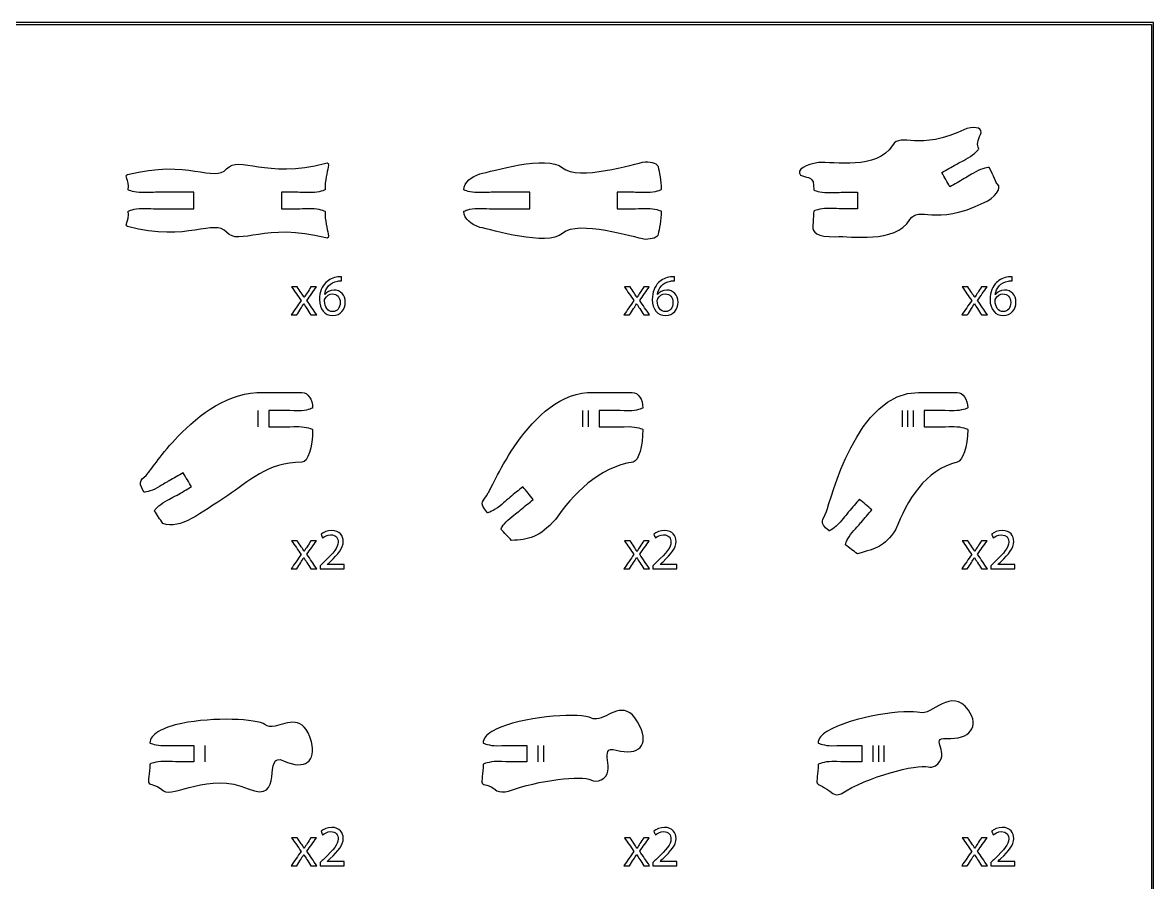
# Model space of a CAD drawing. Extents: x 0 to 430, y 0 to 540.
# Drawn here: x 223.5 to 430, y 383 to 540 of the extents above; entities that cross this region are included whole.
import ezdxf

# ---------------------------------------------------------------- set-up
doc = ezdxf.new("R2010")
doc.units = 0
doc.header["$MEASUREMENT"] = 0
doc.layers.add('DEFAULT', color=18, linetype='CONTINUOUS')

msp = doc.modelspace()

# ---------------------------------------------------------------- linework, layer by layer
at = {"layer": 'DEFAULT', "color": 177}
for points in [[(430, 540), (0, 540), (0, 0), (430, 0)], [(429.65, 0.35), (0.35, 0.35), (0.35, 539.65), (429.65, 539.65)]]:
    msp.add_lwpolyline(points, close=True, dxfattribs=at)
at = {"layer": 'DEFAULT', "color": 250}
for points in [[(266.44, 469.16), (266.44, 466.16)], [(325.76, 469.16), (325.76, 466.16)], [(326.76, 469.16), (326.76, 466.16)], [(384.11, 469.16), (384.11, 466.16)], [(385.11, 469.16), (385.11, 466.16)], [(386.11, 469.16), (386.11, 466.16)], [(256.74, 407.98), (256.74, 404.98)], [(317.59, 407.98), (317.59, 404.98)], [(318.59, 407.98), (318.59, 404.98)], [(378.78, 407.98), (378.78, 404.98)], [(379.78, 407.98), (379.78, 404.98)], [(380.78, 407.98), (380.78, 404.98)]]:
    msp.add_lwpolyline(points, dxfattribs=at)
at = {"layer": 'DEFAULT', "color": 240}
for points, knots in [([(395.92, 520.66), (397.81, 521.06), (398.84, 520.77), (398.45, 519.54), (397.88, 518.53), (397.71, 517.65), (398.1, 516.96), (398.11, 516.89), (397.36, 515.97), (396.17, 515.29), (394.96, 514.61), (394.27, 514.27), (393.97, 514.1), (393.1, 513.61), (392.23, 513.12), (391.35, 512.63), (391.85, 511.76), (392.34, 510.89), (392.83, 510.02), (393.7, 510.51), (394.57, 511), (395.44, 511.5), (395.74, 511.66), (396.39, 512.08), (397.6, 512.76), (398.75, 513.42), (399.92, 513.59), (400.01, 513.56), (400.86, 512.06), (401.22, 510.64), (401.55, 510.48), (402.39, 509.8), (401, 507.9), (399.1, 507.12), (390.04, 502.68), (387.21, 506.66), (385.55, 504.01), (382.73, 499.51), (374.75, 501.1), (372, 500.9), (368.39, 500.8), (367.78, 501.76), (367.8, 502.76), (367.86, 503.69), (367.91, 504.62), (367.97, 505.55), (367.96, 505.61), (369.08, 506.05), (370.46, 506.05), (371.85, 506.05), (372.63, 506), (372.97, 506.01), (373.97, 506), (374.97, 506), (375.97, 506), (375.97, 507), (375.97, 508), (375.97, 509), (374.97, 509), (373.96, 509), (372.96, 509), (372.62, 509.01), (371.85, 508.95), (370.46, 508.95), (369.13, 508.95), (368.04, 509.37), (367.96, 509.45), (368.02, 512.15), (367.17, 511.43), (365.56, 512.13), (364.7, 513.14), (366.61, 514.07), (368.81, 514.43), (371.56, 514.64), (379.54, 513.04), (382.36, 517.54), (384.03, 520.2), (386.85, 516.22), (395.92, 520.66)], [1, 1, 1, 1, 2, 2, 2, 3, 3, 3, 4, 4, 4, 5, 5, 5, 13.506311, 13.506311, 13.506311, 22.0038, 22.0038, 22.0038, 30.523469, 30.523469, 30.523469, 31.523469, 31.523469, 31.523469, 32.523469, 32.523469, 32.523469, 33.523469, 33.523469, 33.523469, 34.523469, 34.523469, 34.523469, 35.523469, 35.523469, 35.523469, 36.523469, 36.523469, 36.523469, 37.523469, 37.523469, 37.523469, 45.423108, 45.423108, 45.423108, 46.423108, 46.423108, 46.423108, 47.423108, 47.423108, 47.423108, 55.932113, 55.932113, 55.932113, 64.439113, 64.439113, 64.439113, 72.953122, 72.953122, 72.953122, 73.953122, 73.953122, 73.953122, 74.953122, 74.953122, 74.953122, 75.953122, 75.953122, 75.953122, 76.953122, 76.953122, 76.953122, 77.953122, 77.953122, 77.953122, 78.953122, 78.953122, 78.953122, 78.953122]), ([(278.85, 514.33), (267.86, 511.4), (263.05, 515.86), (260.75, 513.28), (258.46, 510.7), (253.65, 515.16), (242.66, 512.23), (241.93, 512.02), (243.06, 511.41), (242.75, 509.44), (242.82, 509.37), (243.92, 508.95), (245.25, 508.95), (246.63, 508.95), (247.41, 509), (247.75, 509), (250.08, 509), (252.42, 509), (254.75, 509), (254.75, 508), (254.75, 507), (254.75, 506), (252.42, 506), (250.09, 506), (247.76, 506), (247.41, 506), (246.64, 506.05), (245.25, 506.05), (243.87, 506.05), (242.75, 505.6), (242.75, 505.54), (243.06, 503.58), (241.93, 502.97), (242.66, 502.75), (253.65, 499.82), (258.46, 504.28), (260.75, 501.7), (263.05, 499.13), (267.86, 503.59), (278.85, 500.66), (279.33, 500.5), (279.38, 500.8), (279.28, 501.39), (279.14, 502.29), (278.64, 503.86), (278.75, 505.52), (278.68, 505.6), (277.59, 506.06), (276.26, 506.06), (274.87, 506.06), (274.1, 506), (273.76, 506.01), (272.76, 506.01), (271.75, 506.01), (270.75, 506), (270.75, 507), (270.75, 508), (270.75, 509), (271.75, 509), (272.75, 509), (273.75, 509), (274.09, 509.01), (274.87, 508.96), (276.26, 508.96), (277.64, 508.96), (278.75, 509.41), (278.75, 509.47), (278.64, 511.13), (279.14, 512.69), (279.28, 513.59), (279.38, 514.19), (279.33, 514.49), (278.85, 514.33)], [1, 1, 1, 1, 2, 2, 2, 3, 3, 3, 4, 4, 4, 5, 5, 5, 6, 6, 6, 25.860003, 25.860003, 25.860003, 34.360003, 34.360003, 34.360003, 54.200003, 54.200003, 54.200003, 55.200003, 55.200003, 55.200003, 56.200003, 56.200003, 56.200003, 57.200003, 57.200003, 57.200003, 58.200003, 58.200003, 58.200003, 59.200003, 59.200003, 59.200003, 60.200003, 60.200003, 60.200003, 61.200003, 61.200003, 61.200003, 62.200003, 62.200003, 62.200003, 63.200003, 63.200003, 63.200003, 71.720008, 71.720008, 71.720008, 80.220008, 80.220008, 80.220008, 88.720008, 88.720008, 88.720008, 89.720008, 89.720008, 89.720008, 90.720008, 90.720008, 90.720008, 91.720008, 91.720008, 91.720008, 92.720008, 92.720008, 92.720008, 92.720008]), ([(304.09, 505.54), (304.09, 504.1), (305.5, 503.15), (307, 502.6), (309.11, 502.25), (319.21, 499.01), (322.1, 501.5), (324.98, 503.99), (335.09, 500.75), (337.2, 500.4), (338.51, 500.44), (339.44, 500.71), (339.56, 501.36), (339.7, 502.26), (340.2, 503.9), (340.09, 505.56), (340.02, 505.64), (338.92, 506.06), (337.59, 506.06), (336.21, 506.06), (335.43, 506), (335.09, 506.01), (334.09, 506.01), (333.09, 506.01), (332.09, 506), (332.09, 507), (332.09, 508), (332.09, 509), (333.09, 509), (334.09, 509), (335.09, 509), (335.43, 509.01), (336.21, 508.96), (337.59, 508.96), (338.97, 508.96), (340.09, 509.44), (340.09, 509.5), (340.2, 511.16), (339.7, 512.73), (339.56, 513.63), (339.44, 514.28), (338.51, 514.55), (337.2, 514.59), (335.09, 514.24), (324.98, 511), (322.1, 513.49), (319.21, 515.98), (309.11, 512.74), (307, 512.39), (305.5, 511.84), (304.09, 510.89), (304.09, 509.45), (304.16, 509.37), (305.26, 508.95), (306.59, 508.95), (307.97, 508.95), (308.75, 509), (309.08, 509), (311.42, 509), (313.75, 509), (316.09, 509), (316.09, 508), (316.09, 507), (316.09, 506), (313.75, 506), (311.42, 506), (309.09, 506), (308.75, 506), (307.97, 506.05), (306.59, 506.05), (305.2, 506.05), (304.09, 505.6), (304.09, 505.54)], [1, 1, 1, 1, 2, 2, 2, 3, 3, 3, 4, 4, 4, 5, 5, 5, 6, 6, 6, 7, 7, 7, 8, 8, 8, 16.520006, 16.520006, 16.520006, 25.020006, 25.020006, 25.020006, 33.520006, 33.520006, 33.520006, 34.520006, 34.520006, 34.520006, 35.520006, 35.520006, 35.520006, 36.520006, 36.520006, 36.520006, 37.520006, 37.520006, 37.520006, 38.520006, 38.520006, 38.520006, 39.520006, 39.520006, 39.520006, 40.520006, 40.520006, 40.520006, 41.520006, 41.520006, 41.520006, 42.520006, 42.520006, 42.520006, 62.370008, 62.370008, 62.370008, 70.870008, 70.870008, 70.870008, 90.700008, 90.700008, 90.700008, 91.700008, 91.700008, 91.700008, 92.700008, 92.700008, 92.700008, 92.700008]), ([(251.9, 464.46), (248.92, 461.34), (246.96, 458.37), (246.42, 457.76), (245.36, 456.36), (244.26, 456.57), (245.64, 454.25), (245.67, 454.19), (246.86, 454.35), (248.06, 455.04), (249.27, 455.72), (249.92, 456.15), (250.22, 456.31), (251.09, 456.81), (251.96, 457.3), (252.83, 457.79), (253.32, 456.92), (253.82, 456.05), (254.31, 455.19), (253.44, 454.69), (252.56, 454.2), (251.69, 453.7), (251.4, 453.53), (250.7, 453.2), (249.5, 452.52), (248.34, 451.86), (247.59, 450.95), (247.57, 450.85), (248.07, 450.07), (248.58, 449.29), (249.08, 448.51), (252.42, 447.39), (255.8, 450.29), (260.97, 453.64), (264.68, 456.05), (268.1, 459.7), (274.49, 459.69), (275.57, 459.7), (276.44, 462.38), (276.44, 465.7), (276.44, 465.76), (275.33, 466.2), (273.95, 466.21), (272.56, 466.2), (271.78, 466.15), (271.44, 466.16), (270.44, 466.16), (269.44, 466.16), (268.44, 466.16), (268.44, 467.16), (268.44, 468.16), (268.44, 469.15), (269.44, 469.15), (270.45, 469.15), (271.45, 469.15), (271.79, 469.16), (272.56, 469.1), (273.94, 469.1), (275.28, 469.1), (276.37, 469.52), (276.44, 469.6), (276.44, 471.17), (275.57, 472.45), (274.49, 472.45), (272.06, 472.45), (269.71, 472.4), (267.64, 472.45), (267.63, 472.45), (267.62, 472.45), (267.62, 472.45), (267.56, 472.44), (267.5, 472.44), (267.44, 472.45), (261.15, 472.61), (255.69, 468.42), (251.9, 464.46)], [1, 1, 1, 1, 2, 2, 2, 3, 3, 3, 4, 4, 4, 5, 5, 5, 13.491244, 13.491244, 13.491244, 21.984908, 21.984908, 21.984908, 30.517186, 30.517186, 30.517186, 31.517186, 31.517186, 31.517186, 32.517186, 32.517186, 32.517186, 40.417494, 40.417494, 40.417494, 41.417494, 41.417494, 41.417494, 42.417494, 42.417494, 42.417494, 43.417494, 43.417494, 43.417494, 44.417494, 44.417494, 44.417494, 45.417494, 45.417494, 45.417494, 53.922496, 53.922496, 53.922496, 62.414496, 62.414496, 62.414496, 70.941499, 70.941499, 70.941499, 71.941499, 71.941499, 71.941499, 72.941499, 72.941499, 72.941499, 73.941499, 73.941499, 73.941499, 74.941499, 74.941499, 74.941499, 75.941499, 75.941499, 75.941499, 76.941499, 76.941499, 76.941499, 77.941499, 77.941499, 77.941499, 77.941499]), ([(335, 459.72), (335.99, 460.02), (336.76, 462.58), (336.76, 465.69), (336.76, 465.75), (335.65, 466.2), (334.26, 466.2), (332.88, 466.2), (332.1, 466.15), (331.76, 466.16), (330.76, 466.16), (329.76, 466.16), (328.76, 466.16), (328.76, 467.16), (328.76, 468.16), (328.76, 469.16), (329.76, 469.16), (330.77, 469.15), (331.77, 469.15), (332.11, 469.16), (332.88, 469.1), (334.27, 469.1), (335.6, 469.1), (336.69, 469.52), (336.76, 469.6), (336.77, 471.17), (335.89, 472.45), (334.81, 472.45), (332.42, 472.45), (330.1, 472.4), (328.05, 472.45), (327.95, 472.43), (327.85, 472.43), (327.76, 472.45), (321.85, 472.61), (317.11, 467.95), (313.79, 463.28), (310.81, 459.06), (308.98, 454.82), (308.52, 454.08), (307.72, 452.51), (306.6, 452.53), (308.37, 450.48), (308.4, 450.43), (309.54, 450.8), (310.62, 451.68), (311.69, 452.56), (312.25, 453.09), (312.52, 453.31), (313.29, 453.95), (314.06, 454.58), (314.83, 455.22), (315.47, 454.45), (316.1, 453.68), (316.74, 452.91), (315.97, 452.27), (315.19, 451.63), (314.42, 450.99), (314.16, 450.78), (313.53, 450.32), (312.46, 449.44), (311.44, 448.6), (310.86, 447.57), (310.85, 447.47), (311.48, 446.79), (312.11, 446.11), (312.75, 445.43), (315.86, 445.49), (317.92, 446.02), (320.8, 449.24), (323.89, 453.77), (328.77, 458.84), (335, 459.72)], [1, 1, 1, 1, 2, 2, 2, 3, 3, 3, 4, 4, 4, 12.504004, 12.504004, 12.504004, 21.002004, 21.002004, 21.002004, 29.524027, 29.524027, 29.524027, 30.524027, 30.524027, 30.524027, 31.524027, 31.524027, 31.524027, 32.524027, 32.524027, 32.524027, 33.524027, 33.524027, 33.524027, 34.524027, 34.524027, 34.524027, 35.524027, 35.524027, 35.524027, 36.524027, 36.524027, 36.524027, 37.524027, 37.524027, 37.524027, 38.524027, 38.524027, 38.524027, 39.524027, 39.524027, 39.524027, 48.014534, 48.014534, 48.014534, 56.518147, 56.518147, 56.518147, 65.048248, 65.048248, 65.048248, 66.048248, 66.048248, 66.048248, 67.048248, 67.048248, 67.048248, 74.950589, 74.950589, 74.950589, 75.950589, 75.950589, 75.950589, 76.950589, 76.950589, 76.950589, 76.950589]), ([(370.29, 450.73), (369.77, 449.05), (368.67, 448.87), (370.76, 447.16), (370.81, 447.12), (371.87, 447.68), (372.77, 448.73), (373.67, 449.79), (374.14, 450.41), (374.36, 450.67), (375.01, 451.43), (375.66, 452.19), (376.3, 452.95), (377.06, 452.3), (377.82, 451.66), (378.59, 451.01), (377.93, 450.25), (377.28, 449.48), (376.63, 448.72), (376.42, 448.46), (375.88, 447.9), (374.98, 446.85), (374.12, 445.84), (373.73, 444.73), (373.74, 444.62), (374.48, 444.07), (375.22, 443.51), (375.96, 442.95), (379.55, 444.05), (380.79, 444.24), (382.91, 447.34), (384.95, 452.7), (388.4, 458.38), (394.16, 459.7), (395.17, 460.05), (396.11, 462.38), (396.11, 465.7), (396.11, 465.76), (394.99, 466.21), (393.61, 466.21), (392.22, 466.21), (391.45, 466.16), (391.11, 466.16), (390.11, 466.16), (389.11, 466.16), (388.11, 466.16), (388.11, 467.16), (388.11, 468.16), (388.11, 469.16), (389.11, 469.16), (390.11, 469.16), (391.11, 469.16), (391.45, 469.16), (392.23, 469.11), (393.61, 469.11), (394.94, 469.11), (396.03, 469.53), (396.1, 469.61), (396.11, 471.18), (395.23, 472.46), (394.15, 472.46), (391.64, 472.45), (389.22, 472.4), (387.1, 472.45), (375.87, 472.73), (370.97, 452.44), (370.29, 450.73)], [1, 1, 1, 1, 2, 2, 2, 3, 3, 3, 4, 4, 4, 12.496997, 12.496997, 12.496997, 20.993347, 20.993347, 20.993347, 29.519275, 29.519275, 29.519275, 30.519275, 30.519275, 30.519275, 31.519275, 31.519275, 31.519275, 39.418321, 39.418321, 39.418321, 40.418321, 40.418321, 40.418321, 41.418321, 41.418321, 41.418321, 42.418321, 42.418321, 42.418321, 43.418321, 43.418321, 43.418321, 44.418321, 44.418321, 44.418321, 52.926325, 52.926325, 52.926325, 61.427325, 61.427325, 61.427325, 69.942325, 69.942325, 69.942325, 70.942325, 70.942325, 70.942325, 71.942325, 71.942325, 71.942325, 72.942325, 72.942325, 72.942325, 73.942325, 73.942325, 73.942325, 74.942325, 74.942325, 74.942325, 74.942325]), ([(396.22, 414.41), (398.3, 411.45), (396.57, 408.98), (392.19, 409.26), (388.95, 409.47), (393.25, 406.43), (390.19, 404.22), (389.75, 404.02), (389.3, 403.93), (388.84, 404.06), (386.87, 404.62), (377.73, 402.26), (372.97, 399.13), (372.26, 398.87), (371.82, 398.95), (371.48, 399.21), (369.84, 400.51), (368.93, 400.62), (368.61, 401.08), (368.4, 401.39), (368.79, 402.8), (368.78, 404.51), (368.78, 404.57), (369.9, 405.02), (371.28, 405.02), (372.67, 405.02), (373.44, 404.97), (373.78, 404.98), (374.78, 404.98), (375.78, 404.98), (376.78, 404.98), (376.78, 405.98), (376.78, 406.98), (376.78, 407.98), (375.78, 407.98), (374.78, 407.98), (373.78, 407.97), (373.44, 407.97), (372.66, 407.93), (371.28, 407.92), (369.95, 407.92), (368.85, 408.34), (368.78, 408.42), (368.78, 409.21), (369.36, 409.9), (370.35, 410.5), (374.98, 413.3), (385.14, 414.64), (387.34, 413.96), (389.45, 413.3), (393.14, 418.76), (396.22, 414.41)], [1, 1, 1, 1, 2, 2, 2, 3, 3, 3, 4, 4, 4, 5, 5, 5, 6, 6, 6, 7, 7, 7, 8, 8, 8, 9, 9, 9, 10, 10, 10, 18.50301, 18.50301, 18.50301, 27.00001, 27.00001, 27.00001, 35.522033, 35.522033, 35.522033, 36.522033, 36.522033, 36.522033, 37.522033, 37.522033, 37.522033, 38.522033, 38.522033, 38.522033, 39.522033, 39.522033, 39.522033, 40.522033, 40.522033, 40.522033, 40.522033]), ([(328.71, 412.87), (331, 413.42), (333.78, 416.69), (336.27, 411.39), (337.82, 408.12), (336.16, 406), (331.9, 407.11), (328.31, 408.05), (332.18, 403.12), (329.15, 401.67), (328.47, 401.44), (327.83, 401.34), (327.25, 401.66), (325.7, 402.52), (317.74, 401.65), (312.25, 399.63), (311.49, 399.45), (310.46, 399.41), (310.12, 399.69), (308.47, 400.99), (307.74, 400.62), (307.42, 401.09), (307.21, 401.39), (307.6, 402.8), (307.59, 404.52), (307.59, 404.57), (308.7, 405.02), (310.09, 405.03), (311.47, 405.03), (312.25, 404.97), (312.59, 404.98), (313.59, 404.98), (314.59, 404.98), (315.59, 404.98), (315.59, 405.98), (315.59, 406.98), (315.59, 407.98), (314.59, 407.98), (313.59, 407.98), (312.58, 407.98), (312.24, 407.98), (311.47, 407.92), (310.09, 407.92), (308.76, 407.92), (307.66, 408.34), (307.59, 408.42), (307.58, 409.21), (308.17, 409.9), (309.16, 410.5), (309.64, 410.79), (310.21, 411.06), (310.83, 411.31), (316.11, 413.43), (325.54, 413.92), (327.36, 412.98), (327.79, 412.76), (328.24, 412.76), (328.71, 412.87)], [1, 1, 1, 1, 2, 2, 2, 3, 3, 3, 4, 4, 4, 5, 5, 5, 6, 6, 6, 7, 7, 7, 8, 8, 8, 9, 9, 9, 10, 10, 10, 11, 11, 11, 19.504008, 19.504008, 19.504008, 27.999008, 27.999008, 27.999008, 36.52302, 36.52302, 36.52302, 37.52302, 37.52302, 37.52302, 38.52302, 38.52302, 38.52302, 39.52302, 39.52302, 39.52302, 40.52302, 40.52302, 40.52302, 41.52302, 41.52302, 41.52302, 42.52302, 42.52302, 42.52302, 42.52302]), ([(269.6, 411.49), (271.89, 411.93), (274.82, 413.84), (276.22, 408.62), (277.15, 405.13), (275.15, 403.34), (271.16, 405.18), (267.16, 407.03), (271.51, 397.11), (264.67, 400.07), (257.56, 403.14), (250.9, 398.37), (249.23, 399.7), (247.6, 401.01), (246.86, 400.65), (246.54, 401.11), (246.33, 401.42), (246.72, 402.83), (246.72, 404.54), (246.72, 404.6), (247.84, 405.04), (249.22, 405.04), (250.61, 405.04), (251.38, 404.99), (251.73, 404.99), (252.73, 404.99), (253.73, 404.98), (254.73, 404.98), (254.73, 405.98), (254.73, 406.98), (254.74, 407.98), (253.73, 407.98), (252.73, 407.98), (251.73, 407.98), (251.39, 407.99), (250.61, 407.94), (249.23, 407.94), (247.9, 407.95), (246.81, 408.37), (246.73, 408.45), (246.73, 409.24), (247.32, 409.92), (248.31, 410.52), (249.38, 411.16), (250.89, 411.64), (252.59, 412), (258.32, 413.17), (266.32, 412.84), (267.73, 411.77), (268.25, 411.36), (268.9, 411.36), (269.6, 411.49)], [1, 1, 1, 1, 2, 2, 2, 3, 3, 3, 4, 4, 4, 5, 5, 5, 6, 6, 6, 7, 7, 7, 8, 8, 8, 9, 9, 9, 17.500024, 17.500024, 17.500024, 26.000076, 26.000076, 26.000076, 34.520082, 34.520082, 34.520082, 35.520082, 35.520082, 35.520082, 36.520082, 36.520082, 36.520082, 37.520082, 37.520082, 37.520082, 38.520082, 38.520082, 38.520082, 39.520082, 39.520082, 39.520082, 40.520082, 40.520082, 40.520082, 40.520082])]:
    msp.add_open_spline(points, degree=3, knots=knots, dxfattribs=at)
at = {"layer": 'DEFAULT', "color": 177}
for points, knots in [([(281.74, 492.83), (281.55, 492.84), (281.31, 492.83), (281.04, 492.79), (279.58, 492.55), (278.81, 491.48), (278.65, 490.34), (278.66, 490.34), (278.67, 490.34), (278.68, 490.34), (279.01, 490.78), (279.58, 491.14), (280.34, 491.14), (281.56, 491.14), (282.42, 490.26), (282.42, 488.92), (282.42, 487.66), (281.56, 486.49), (280.13, 486.49), (278.66, 486.49), (277.7, 487.64), (277.7, 489.42), (277.7, 490.78), (278.18, 491.85), (278.86, 492.52), (279.43, 493.09), (280.2, 493.44), (281.06, 493.54), (281.34, 493.58), (281.57, 493.59), (281.74, 493.59), (281.74, 493.34), (281.74, 493.09), (281.74, 492.83)], [2.16, 2.16, 2.16, 2.16, 3.16, 3.16, 3.16, 4.16, 4.16, 4.16, 4.251, 4.251, 4.251, 5.251, 5.251, 5.251, 6.251, 6.251, 6.251, 7.251, 7.251, 7.251, 8.251, 8.251, 8.251, 9.251, 9.251, 9.251, 10.251, 10.251, 10.251, 11.251, 11.251, 11.251, 13.411, 13.411, 13.411, 13.411]), ([(342.52, 492.83), (342.33, 492.84), (342.09, 492.83), (341.82, 492.79), (340.36, 492.55), (339.59, 491.48), (339.43, 490.34), (339.44, 490.34), (339.45, 490.34), (339.46, 490.34), (339.79, 490.78), (340.36, 491.14), (341.12, 491.14), (342.34, 491.14), (343.2, 490.26), (343.2, 488.92), (343.2, 487.66), (342.34, 486.49), (340.91, 486.49), (339.44, 486.49), (338.48, 487.64), (338.48, 489.42), (338.48, 490.78), (338.97, 491.85), (339.64, 492.53), (340.21, 493.09), (340.98, 493.44), (341.84, 493.54), (342.12, 493.58), (342.35, 493.59), (342.52, 493.59), (342.52, 493.34), (342.52, 493.09), (342.52, 492.83)], [2.16, 2.16, 2.16, 2.16, 3.16, 3.16, 3.16, 4.16, 4.16, 4.16, 4.25, 4.25, 4.25, 5.25, 5.25, 5.25, 6.25, 6.25, 6.25, 7.25, 7.25, 7.25, 8.25, 8.25, 8.25, 9.25, 9.25, 9.25, 10.25, 10.25, 10.25, 11.25, 11.25, 11.25, 13.41, 13.41, 13.41, 13.41]), ([(404.22, 492.83), (404.03, 492.84), (403.78, 492.83), (403.52, 492.79), (402.06, 492.55), (401.28, 491.48), (401.13, 490.34), (401.14, 490.34), (401.15, 490.34), (401.16, 490.34), (401.49, 490.78), (402.06, 491.14), (402.82, 491.14), (404.04, 491.14), (404.89, 490.26), (404.89, 488.92), (404.89, 487.66), (404.04, 486.49), (402.61, 486.49), (401.14, 486.49), (400.17, 487.64), (400.17, 489.42), (400.17, 490.78), (400.66, 491.85), (401.34, 492.53), (401.91, 493.09), (402.67, 493.44), (403.54, 493.54), (403.81, 493.58), (404.05, 493.59), (404.22, 493.59), (404.22, 493.34), (404.22, 493.09), (404.22, 492.83)], [2.16, 2.16, 2.16, 2.16, 3.16, 3.16, 3.16, 4.16, 4.16, 4.16, 4.251, 4.251, 4.251, 5.251, 5.251, 5.251, 6.251, 6.251, 6.251, 7.251, 7.251, 7.251, 8.251, 8.251, 8.251, 9.251, 9.251, 9.251, 10.251, 10.251, 10.251, 11.251, 11.251, 11.251, 13.411, 13.411, 13.411, 13.411]), ([(273.64, 491.73), (273.89, 491.36), (274.13, 491), (274.37, 490.63), (274.57, 490.34), (274.72, 490.08), (274.89, 489.79), (274.9, 489.79), (274.91, 489.79), (274.93, 489.79), (275.09, 490.1), (275.26, 490.37), (275.43, 490.64), (275.67, 491), (275.91, 491.37), (276.15, 491.73), (276.49, 491.73), (276.82, 491.73), (277.16, 491.73), (276.58, 490.91), (275.99, 490.08), (275.41, 489.25), (276.01, 488.37), (276.61, 487.49), (277.21, 486.61), (276.86, 486.61), (276.51, 486.61), (276.15, 486.61), (275.9, 486.99), (275.65, 487.38), (275.4, 487.76), (275.2, 488.06), (275.03, 488.34), (274.85, 488.65), (274.84, 488.65), (274.84, 488.65), (274.83, 488.65), (274.66, 488.34), (274.48, 488.07), (274.29, 487.76), (274.04, 487.38), (273.8, 486.99), (273.55, 486.61), (273.21, 486.61), (272.86, 486.61), (272.52, 486.61), (273.13, 487.48), (273.74, 488.35), (274.34, 489.22), (273.76, 490.06), (273.19, 490.9), (272.61, 491.73), (272.95, 491.73), (273.3, 491.73), (273.64, 491.73)], [0, 0, 0, 0, 3.743683, 3.743683, 3.743683, 4.743683, 4.743683, 4.743683, 4.833683, 4.833683, 4.833683, 5.833683, 5.833683, 5.833683, 9.536344, 9.536344, 9.536344, 12.386344, 12.386344, 12.386344, 20.975465, 20.975465, 20.975465, 30.044633, 30.044633, 30.044633, 33.044633, 33.044633, 33.044633, 36.948008, 36.948008, 36.948008, 37.948008, 37.948008, 37.948008, 38.009008, 38.009008, 38.009008, 39.009008, 39.009008, 39.009008, 42.896635, 42.896635, 42.896635, 45.805635, 45.805635, 45.805635, 54.834665, 54.834665, 54.834665, 63.480396, 63.480396, 63.480396, 66.420396, 66.420396, 66.420396, 66.420396]), ([(334.43, 491.73), (334.67, 491.36), (334.91, 491), (335.16, 490.63), (335.35, 490.34), (335.5, 490.08), (335.67, 489.79), (335.68, 489.79), (335.7, 489.79), (335.71, 489.79), (335.88, 490.1), (336.04, 490.37), (336.21, 490.64), (336.45, 491), (336.69, 491.37), (336.93, 491.73), (337.27, 491.73), (337.6, 491.73), (337.94, 491.73), (337.36, 490.91), (336.77, 490.08), (336.19, 489.25), (336.79, 488.37), (337.39, 487.49), (337.99, 486.61), (337.64, 486.61), (337.29, 486.61), (336.93, 486.61), (336.68, 486.99), (336.43, 487.38), (336.18, 487.76), (335.98, 488.06), (335.81, 488.34), (335.63, 488.65), (335.62, 488.65), (335.62, 488.65), (335.61, 488.65), (335.44, 488.34), (335.26, 488.07), (335.07, 487.76), (334.82, 487.38), (334.58, 486.99), (334.33, 486.61), (333.99, 486.61), (333.65, 486.61), (333.3, 486.61), (333.91, 487.48), (334.52, 488.35), (335.12, 489.22), (334.55, 490.06), (333.97, 490.9), (333.39, 491.73), (333.73, 491.73), (334.08, 491.73), (334.43, 491.73)], [2.939, 2.939, 2.939, 2.939, 6.683236, 6.683236, 6.683236, 7.683236, 7.683236, 7.683236, 7.773236, 7.773236, 7.773236, 8.773236, 8.773236, 8.773236, 12.475897, 12.475897, 12.475897, 15.325897, 15.325897, 15.325897, 23.915594, 23.915594, 23.915594, 32.984762, 32.984762, 32.984762, 35.983762, 35.983762, 35.983762, 39.886845, 39.886845, 39.886845, 40.886845, 40.886845, 40.886845, 40.946845, 40.946845, 40.946845, 41.946845, 41.946845, 41.946845, 45.83255, 45.83255, 45.83255, 48.74355, 48.74355, 48.74355, 57.773723, 57.773723, 57.773723, 66.420023, 66.420023, 66.420023, 69.359023, 69.359023, 69.359023, 69.359023]), ([(396.12, 491.73), (396.36, 491.36), (396.61, 491), (396.85, 490.63), (397.04, 490.34), (397.2, 490.08), (397.37, 489.79), (397.38, 489.79), (397.39, 489.79), (397.4, 489.79), (397.57, 490.1), (397.74, 490.37), (397.91, 490.64), (398.15, 491), (398.39, 491.37), (398.63, 491.73), (398.96, 491.73), (399.3, 491.73), (399.63, 491.73), (399.05, 490.91), (398.47, 490.08), (397.89, 489.25), (398.49, 488.37), (399.09, 487.49), (399.69, 486.61), (399.33, 486.61), (398.98, 486.61), (398.63, 486.61), (398.38, 486.99), (398.13, 487.38), (397.88, 487.76), (397.68, 488.06), (397.51, 488.34), (397.33, 488.65), (397.32, 488.65), (397.31, 488.65), (397.31, 488.65), (397.14, 488.34), (396.96, 488.07), (396.77, 487.76), (396.52, 487.38), (396.27, 486.99), (396.02, 486.61), (395.68, 486.61), (395.34, 486.61), (395, 486.61), (395.61, 487.48), (396.21, 488.35), (396.82, 489.22), (396.24, 490.06), (395.66, 490.9), (395.08, 491.73), (395.43, 491.73), (395.77, 491.73), (396.12, 491.73)], [0, 0, 0, 0, 3.743683, 3.743683, 3.743683, 4.743683, 4.743683, 4.743683, 4.833683, 4.833683, 4.833683, 5.833683, 5.833683, 5.833683, 9.536344, 9.536344, 9.536344, 12.386344, 12.386344, 12.386344, 20.975465, 20.975465, 20.975465, 30.044633, 30.044633, 30.044633, 33.044633, 33.044633, 33.044633, 36.94717, 36.94717, 36.94717, 37.94717, 37.94717, 37.94717, 38.00817, 38.00817, 38.00817, 39.00817, 39.00817, 39.00817, 42.894956, 42.894956, 42.894956, 45.803956, 45.803956, 45.803956, 54.832986, 54.832986, 54.832986, 63.478716, 63.478716, 63.478716, 66.418716, 66.418716, 66.418716, 66.418716]), ([(281.48, 488.86), (281.48, 489.85), (280.92, 490.44), (280.06, 490.44), (279.5, 490.44), (278.98, 490.09), (278.72, 489.59), (278.66, 489.49), (278.62, 489.35), (278.62, 489.18), (278.64, 488.05), (279.16, 487.21), (280.13, 487.21), (280.94, 487.21), (281.48, 487.88), (281.48, 488.86)], [1, 1, 1, 1, 2, 2, 2, 3, 3, 3, 4, 4, 4, 5, 5, 5, 6, 6, 6, 6]), ([(342.26, 488.86), (342.26, 489.85), (341.7, 490.44), (340.84, 490.44), (340.28, 490.44), (339.76, 490.09), (339.51, 489.59), (339.44, 489.49), (339.4, 489.35), (339.4, 489.18), (339.42, 488.05), (339.94, 487.21), (340.91, 487.21), (341.72, 487.21), (342.26, 487.88), (342.26, 488.86)], [1, 1, 1, 1, 2, 2, 2, 3, 3, 3, 4, 4, 4, 5, 5, 5, 6, 6, 6, 6]), ([(403.95, 488.86), (403.95, 489.85), (403.39, 490.44), (402.53, 490.44), (401.97, 490.44), (401.45, 490.09), (401.2, 489.59), (401.14, 489.49), (401.09, 489.35), (401.09, 489.18), (401.12, 488.05), (401.63, 487.21), (402.61, 487.21), (403.41, 487.21), (403.95, 487.88), (403.95, 488.86)], [1, 1, 1, 1, 2, 2, 2, 3, 3, 3, 4, 4, 4, 5, 5, 5, 6, 6, 6, 6]), ([(277.81, 440.23), (277.81, 440.42), (277.81, 440.61), (277.81, 440.8), (278.06, 441.04), (278.3, 441.28), (278.54, 441.51), (280.3, 443.18), (281.1, 444.07), (281.11, 445.11), (281.11, 445.81), (280.77, 446.45), (279.74, 446.45), (279.12, 446.45), (278.6, 446.14), (278.28, 445.87), (278.18, 446.09), (278.08, 446.31), (277.98, 446.53), (278.46, 446.93), (279.14, 447.23), (279.93, 447.23), (281.41, 447.23), (282.04, 446.21), (282.04, 445.23), (282.04, 443.96), (281.12, 442.93), (279.67, 441.53), (279.48, 441.36), (279.3, 441.19), (279.12, 441.03), (279.12, 441.02), (279.12, 441.01), (279.12, 441), (280.15, 441), (281.18, 441), (282.21, 441), (282.21, 440.75), (282.21, 440.49), (282.21, 440.23), (280.74, 440.23), (279.28, 440.23), (277.81, 440.23)], [12.449, 12.449, 12.449, 12.449, 14.069, 14.069, 14.069, 16.954308, 16.954308, 16.954308, 17.954308, 17.954308, 17.954308, 18.954308, 18.954308, 18.954308, 19.954308, 19.954308, 19.954308, 21.99519, 21.99519, 21.99519, 22.99519, 22.99519, 22.99519, 23.99519, 23.99519, 23.99519, 24.99519, 24.99519, 24.99519, 27.118941, 27.118941, 27.118941, 27.178941, 27.178941, 27.178941, 35.938941, 35.938941, 35.938941, 38.128941, 38.128941, 38.128941, 50.577941, 50.577941, 50.577941, 50.577941]), ([(338.6, 440.23), (338.6, 440.42), (338.6, 440.61), (338.6, 440.8), (338.84, 441.04), (339.08, 441.28), (339.33, 441.51), (341.08, 443.18), (341.88, 444.07), (341.89, 445.11), (341.89, 445.81), (341.55, 446.45), (340.52, 446.45), (339.9, 446.45), (339.38, 446.14), (339.06, 445.87), (338.96, 446.09), (338.86, 446.31), (338.76, 446.53), (339.24, 446.93), (339.92, 447.23), (340.71, 447.23), (342.19, 447.23), (342.82, 446.21), (342.82, 445.23), (342.82, 443.96), (341.9, 442.93), (340.45, 441.53), (340.26, 441.36), (340.08, 441.19), (339.9, 441.03), (339.9, 441.02), (339.9, 441.01), (339.9, 441), (340.93, 441), (341.96, 441), (342.99, 441), (342.99, 440.75), (342.99, 440.49), (342.99, 440.23), (341.52, 440.23), (340.06, 440.23), (338.6, 440.23)], [12.449, 12.449, 12.449, 12.449, 14.069, 14.069, 14.069, 16.954308, 16.954308, 16.954308, 17.954308, 17.954308, 17.954308, 18.954308, 18.954308, 18.954308, 19.954308, 19.954308, 19.954308, 21.99519, 21.99519, 21.99519, 22.99519, 22.99519, 22.99519, 23.99519, 23.99519, 23.99519, 24.99519, 24.99519, 24.99519, 27.118941, 27.118941, 27.118941, 27.178941, 27.178941, 27.178941, 35.938941, 35.938941, 35.938941, 38.128941, 38.128941, 38.128941, 50.577941, 50.577941, 50.577941, 50.577941]), ([(400.29, 440.23), (400.29, 440.42), (400.29, 440.61), (400.29, 440.8), (400.53, 441.04), (400.78, 441.28), (401.02, 441.51), (402.78, 443.18), (403.57, 444.07), (403.58, 445.11), (403.58, 445.81), (403.24, 446.45), (402.22, 446.45), (401.59, 446.45), (401.07, 446.14), (400.76, 445.87), (400.66, 446.09), (400.56, 446.31), (400.46, 446.53), (400.94, 446.93), (401.61, 447.23), (402.41, 447.23), (403.89, 447.23), (404.51, 446.21), (404.51, 445.23), (404.51, 443.96), (403.59, 442.93), (402.14, 441.53), (401.96, 441.36), (401.77, 441.19), (401.59, 441.03), (401.59, 441.02), (401.59, 441.01), (401.59, 441), (402.62, 441), (403.65, 441), (404.68, 441), (404.68, 440.75), (404.68, 440.49), (404.68, 440.23), (403.22, 440.23), (401.75, 440.23), (400.29, 440.23)], [12.449, 12.449, 12.449, 12.449, 14.069, 14.069, 14.069, 16.95359, 16.95359, 16.95359, 17.95359, 17.95359, 17.95359, 18.95359, 18.95359, 18.95359, 19.95359, 19.95359, 19.95359, 21.994472, 21.994472, 21.994472, 22.994472, 22.994472, 22.994472, 23.994472, 23.994472, 23.994472, 24.994472, 24.994472, 24.994472, 27.117489, 27.117489, 27.117489, 27.177489, 27.177489, 27.177489, 35.937489, 35.937489, 35.937489, 38.127489, 38.127489, 38.127489, 50.576489, 50.576489, 50.576489, 50.576489]), ([(273.64, 445.35), (273.89, 444.99), (274.13, 444.62), (274.37, 444.25), (274.57, 443.97), (274.72, 443.7), (274.89, 443.42), (274.9, 443.42), (274.91, 443.42), (274.93, 443.42), (275.09, 443.72), (275.26, 443.99), (275.43, 444.26), (275.67, 444.63), (275.91, 444.99), (276.15, 445.35), (276.49, 445.35), (276.82, 445.35), (277.16, 445.35), (276.58, 444.53), (275.99, 443.7), (275.41, 442.88), (276.01, 442), (276.61, 441.11), (277.21, 440.23), (276.86, 440.23), (276.51, 440.23), (276.15, 440.23), (275.9, 440.62), (275.65, 441), (275.4, 441.39), (275.2, 441.68), (275.03, 441.97), (274.85, 442.27), (274.84, 442.27), (274.84, 442.27), (274.83, 442.27), (274.66, 441.97), (274.48, 441.69), (274.29, 441.39), (274.04, 441), (273.8, 440.62), (273.55, 440.23), (273.21, 440.23), (272.86, 440.23), (272.52, 440.23), (273.13, 441.1), (273.74, 441.97), (274.34, 442.85), (273.76, 443.68), (273.19, 444.52), (272.61, 445.35), (272.95, 445.35), (273.3, 445.35), (273.64, 445.35)], [2.94, 2.94, 2.94, 2.94, 6.684236, 6.684236, 6.684236, 7.684236, 7.684236, 7.684236, 7.774236, 7.774236, 7.774236, 8.774236, 8.774236, 8.774236, 12.476897, 12.476897, 12.476897, 15.326897, 15.326897, 15.326897, 23.916594, 23.916594, 23.916594, 32.985762, 32.985762, 32.985762, 35.984762, 35.984762, 35.984762, 39.887845, 39.887845, 39.887845, 40.887845, 40.887845, 40.887845, 40.947845, 40.947845, 40.947845, 41.947845, 41.947845, 41.947845, 45.83409, 45.83409, 45.83409, 48.74409, 48.74409, 48.74409, 57.773692, 57.773692, 57.773692, 66.419991, 66.419991, 66.419991, 69.359991, 69.359991, 69.359991, 69.359991]), ([(334.43, 445.35), (334.67, 444.99), (334.91, 444.62), (335.16, 444.25), (335.35, 443.97), (335.5, 443.7), (335.67, 443.42), (335.68, 443.42), (335.7, 443.42), (335.71, 443.42), (335.88, 443.72), (336.04, 443.99), (336.21, 444.26), (336.45, 444.63), (336.69, 444.99), (336.93, 445.35), (337.27, 445.35), (337.6, 445.35), (337.94, 445.35), (337.36, 444.53), (336.77, 443.7), (336.19, 442.88), (336.79, 442), (337.39, 441.11), (337.99, 440.23), (337.64, 440.23), (337.29, 440.23), (336.93, 440.23), (336.68, 440.62), (336.43, 441), (336.18, 441.39), (335.98, 441.68), (335.81, 441.97), (335.63, 442.27), (335.62, 442.27), (335.62, 442.27), (335.61, 442.27), (335.44, 441.97), (335.26, 441.69), (335.07, 441.39), (334.82, 441), (334.58, 440.62), (334.33, 440.23), (333.99, 440.23), (333.65, 440.23), (333.3, 440.23), (333.91, 441.1), (334.52, 441.97), (335.12, 442.85), (334.55, 443.68), (333.97, 444.52), (333.39, 445.35), (333.73, 445.35), (334.08, 445.35), (334.43, 445.35)], [2.939, 2.939, 2.939, 2.939, 6.683236, 6.683236, 6.683236, 7.683236, 7.683236, 7.683236, 7.773236, 7.773236, 7.773236, 8.773236, 8.773236, 8.773236, 12.475897, 12.475897, 12.475897, 15.325897, 15.325897, 15.325897, 23.915594, 23.915594, 23.915594, 32.984762, 32.984762, 32.984762, 35.983762, 35.983762, 35.983762, 39.886845, 39.886845, 39.886845, 40.886845, 40.886845, 40.886845, 40.946845, 40.946845, 40.946845, 41.946845, 41.946845, 41.946845, 45.83255, 45.83255, 45.83255, 48.74355, 48.74355, 48.74355, 57.773723, 57.773723, 57.773723, 66.420023, 66.420023, 66.420023, 69.359023, 69.359023, 69.359023, 69.359023]), ([(396.12, 445.35), (396.36, 444.99), (396.61, 444.62), (396.85, 444.25), (397.04, 443.97), (397.2, 443.7), (397.37, 443.42), (397.38, 443.42), (397.39, 443.42), (397.4, 443.42), (397.57, 443.72), (397.74, 443.99), (397.91, 444.26), (398.15, 444.63), (398.39, 444.99), (398.63, 445.35), (398.96, 445.35), (399.3, 445.35), (399.63, 445.35), (399.05, 444.53), (398.47, 443.7), (397.89, 442.88), (398.49, 442), (399.09, 441.11), (399.69, 440.23), (399.33, 440.23), (398.98, 440.23), (398.63, 440.23), (398.38, 440.62), (398.13, 441), (397.88, 441.39), (397.68, 441.68), (397.51, 441.97), (397.33, 442.27), (397.32, 442.27), (397.31, 442.27), (397.31, 442.27), (397.14, 441.97), (396.96, 441.69), (396.77, 441.39), (396.52, 441), (396.27, 440.62), (396.02, 440.23), (395.68, 440.23), (395.34, 440.23), (395, 440.23), (395.61, 441.1), (396.21, 441.97), (396.82, 442.85), (396.24, 443.68), (395.66, 444.52), (395.08, 445.35), (395.43, 445.35), (395.77, 445.35), (396.12, 445.35)], [2.94, 2.94, 2.94, 2.94, 6.683683, 6.683683, 6.683683, 7.683683, 7.683683, 7.683683, 7.773683, 7.773683, 7.773683, 8.773683, 8.773683, 8.773683, 12.476344, 12.476344, 12.476344, 15.326344, 15.326344, 15.326344, 23.915465, 23.915465, 23.915465, 32.984633, 32.984633, 32.984633, 35.984633, 35.984633, 35.984633, 39.88717, 39.88717, 39.88717, 40.88717, 40.88717, 40.88717, 40.94817, 40.94817, 40.94817, 41.94817, 41.94817, 41.94817, 45.834956, 45.834956, 45.834956, 48.743956, 48.743956, 48.743956, 57.772986, 57.772986, 57.772986, 66.418716, 66.418716, 66.418716, 69.358716, 69.358716, 69.358716, 69.358716]), ([(277.81, 386), (277.81, 386.19), (277.81, 386.38), (277.81, 386.57), (278.06, 386.81), (278.3, 387.04), (278.54, 387.28), (280.3, 388.95), (281.1, 389.84), (281.11, 390.88), (281.11, 391.58), (280.77, 392.22), (279.74, 392.22), (279.12, 392.22), (278.6, 391.91), (278.28, 391.64), (278.18, 391.86), (278.08, 392.08), (277.98, 392.3), (278.46, 392.7), (279.14, 393), (279.93, 393), (281.41, 393), (282.04, 391.98), (282.04, 391), (282.04, 389.73), (281.12, 388.7), (279.67, 387.3), (279.48, 387.13), (279.3, 386.96), (279.12, 386.79), (279.12, 386.79), (279.12, 386.78), (279.12, 386.77), (280.15, 386.77), (281.18, 386.77), (282.21, 386.77), (282.21, 386.52), (282.21, 386.26), (282.21, 386), (280.74, 386), (279.28, 386), (277.81, 386)], [12.449, 12.449, 12.449, 12.449, 14.069, 14.069, 14.069, 16.954308, 16.954308, 16.954308, 17.954308, 17.954308, 17.954308, 18.954308, 18.954308, 18.954308, 19.954308, 19.954308, 19.954308, 21.99519, 21.99519, 21.99519, 22.99519, 22.99519, 22.99519, 23.99519, 23.99519, 23.99519, 24.99519, 24.99519, 24.99519, 27.118941, 27.118941, 27.118941, 27.178941, 27.178941, 27.178941, 35.938941, 35.938941, 35.938941, 38.128941, 38.128941, 38.128941, 50.577941, 50.577941, 50.577941, 50.577941]), ([(338.6, 386), (338.6, 386.19), (338.6, 386.38), (338.6, 386.57), (338.84, 386.81), (339.08, 387.04), (339.33, 387.28), (341.08, 388.95), (341.88, 389.84), (341.89, 390.88), (341.89, 391.58), (341.55, 392.22), (340.52, 392.22), (339.9, 392.22), (339.38, 391.91), (339.06, 391.64), (338.96, 391.86), (338.86, 392.08), (338.76, 392.3), (339.24, 392.7), (339.92, 393), (340.71, 393), (342.19, 393), (342.82, 391.98), (342.82, 391), (342.82, 389.73), (341.9, 388.7), (340.45, 387.3), (340.26, 387.13), (340.08, 386.96), (339.9, 386.79), (339.9, 386.79), (339.9, 386.78), (339.9, 386.77), (340.93, 386.77), (341.96, 386.77), (342.99, 386.77), (342.99, 386.52), (342.99, 386.26), (342.99, 386), (341.52, 386), (340.06, 386), (338.6, 386)], [12.449, 12.449, 12.449, 12.449, 14.069, 14.069, 14.069, 16.954308, 16.954308, 16.954308, 17.954308, 17.954308, 17.954308, 18.954308, 18.954308, 18.954308, 19.954308, 19.954308, 19.954308, 21.99519, 21.99519, 21.99519, 22.99519, 22.99519, 22.99519, 23.99519, 23.99519, 23.99519, 24.99519, 24.99519, 24.99519, 27.118941, 27.118941, 27.118941, 27.178941, 27.178941, 27.178941, 35.938941, 35.938941, 35.938941, 38.128941, 38.128941, 38.128941, 50.577941, 50.577941, 50.577941, 50.577941]), ([(400.29, 386), (400.29, 386.19), (400.29, 386.38), (400.29, 386.57), (400.53, 386.81), (400.78, 387.04), (401.02, 387.28), (402.78, 388.95), (403.57, 389.84), (403.58, 390.88), (403.58, 391.58), (403.24, 392.22), (402.22, 392.22), (401.59, 392.22), (401.07, 391.91), (400.76, 391.64), (400.66, 391.86), (400.56, 392.08), (400.46, 392.3), (400.94, 392.7), (401.61, 393), (402.41, 393), (403.89, 393), (404.51, 391.98), (404.51, 391), (404.51, 389.73), (403.59, 388.7), (402.14, 387.3), (401.96, 387.13), (401.77, 386.96), (401.59, 386.79), (401.59, 386.79), (401.59, 386.78), (401.59, 386.77), (402.62, 386.77), (403.65, 386.77), (404.68, 386.77), (404.68, 386.52), (404.68, 386.26), (404.68, 386), (403.22, 386), (401.75, 386), (400.29, 386)], [12.449, 12.449, 12.449, 12.449, 14.069, 14.069, 14.069, 16.95359, 16.95359, 16.95359, 17.95359, 17.95359, 17.95359, 18.95359, 18.95359, 18.95359, 19.95359, 19.95359, 19.95359, 21.994472, 21.994472, 21.994472, 22.994472, 22.994472, 22.994472, 23.994472, 23.994472, 23.994472, 24.994472, 24.994472, 24.994472, 27.117489, 27.117489, 27.117489, 27.177489, 27.177489, 27.177489, 35.937489, 35.937489, 35.937489, 38.127489, 38.127489, 38.127489, 50.576489, 50.576489, 50.576489, 50.576489]), ([(273.64, 391.12), (273.89, 390.76), (274.13, 390.39), (274.37, 390.02), (274.57, 389.74), (274.72, 389.47), (274.89, 389.19), (274.9, 389.19), (274.91, 389.19), (274.93, 389.19), (275.09, 389.49), (275.26, 389.76), (275.43, 390.03), (275.67, 390.4), (275.91, 390.76), (276.15, 391.12), (276.49, 391.12), (276.82, 391.12), (277.16, 391.12), (276.58, 390.3), (275.99, 389.47), (275.41, 388.65), (276.01, 387.76), (276.61, 386.88), (277.21, 386), (276.86, 386), (276.51, 386), (276.15, 386), (275.9, 386.39), (275.65, 386.77), (275.4, 387.15), (275.2, 387.45), (275.03, 387.74), (274.85, 388.04), (274.84, 388.04), (274.84, 388.04), (274.83, 388.04), (274.66, 387.74), (274.48, 387.46), (274.29, 387.15), (274.04, 386.77), (273.8, 386.39), (273.55, 386), (273.21, 386), (272.86, 386), (272.52, 386), (273.13, 386.87), (273.74, 387.74), (274.34, 388.61), (273.76, 389.45), (273.19, 390.29), (272.61, 391.12), (272.95, 391.12), (273.3, 391.12), (273.64, 391.12)], [2.94, 2.94, 2.94, 2.94, 6.684236, 6.684236, 6.684236, 7.684236, 7.684236, 7.684236, 7.774236, 7.774236, 7.774236, 8.774236, 8.774236, 8.774236, 12.476897, 12.476897, 12.476897, 15.326897, 15.326897, 15.326897, 23.916594, 23.916594, 23.916594, 32.985762, 32.985762, 32.985762, 35.984762, 35.984762, 35.984762, 39.887845, 39.887845, 39.887845, 40.887845, 40.887845, 40.887845, 40.947845, 40.947845, 40.947845, 41.947845, 41.947845, 41.947845, 45.83409, 45.83409, 45.83409, 48.74409, 48.74409, 48.74409, 57.773692, 57.773692, 57.773692, 66.419991, 66.419991, 66.419991, 69.359991, 69.359991, 69.359991, 69.359991]), ([(334.43, 391.12), (334.67, 390.76), (334.91, 390.39), (335.16, 390.02), (335.35, 389.74), (335.5, 389.47), (335.67, 389.19), (335.68, 389.19), (335.7, 389.19), (335.71, 389.19), (335.88, 389.49), (336.04, 389.76), (336.21, 390.03), (336.45, 390.4), (336.69, 390.76), (336.93, 391.12), (337.27, 391.12), (337.6, 391.12), (337.94, 391.12), (337.36, 390.3), (336.77, 389.47), (336.19, 388.65), (336.79, 387.76), (337.39, 386.88), (337.99, 386), (337.64, 386), (337.29, 386), (336.93, 386), (336.68, 386.39), (336.43, 386.77), (336.18, 387.15), (335.98, 387.45), (335.81, 387.74), (335.63, 388.04), (335.62, 388.04), (335.62, 388.04), (335.61, 388.04), (335.44, 387.74), (335.26, 387.46), (335.07, 387.15), (334.82, 386.77), (334.58, 386.39), (334.33, 386), (333.99, 386), (333.65, 386), (333.3, 386), (333.91, 386.87), (334.52, 387.74), (335.12, 388.61), (334.55, 389.45), (333.97, 390.29), (333.39, 391.12), (333.73, 391.12), (334.08, 391.12), (334.43, 391.12)], [0, 0, 0, 0, 3.744236, 3.744236, 3.744236, 4.744236, 4.744236, 4.744236, 4.834236, 4.834236, 4.834236, 5.834236, 5.834236, 5.834236, 9.536897, 9.536897, 9.536897, 12.386897, 12.386897, 12.386897, 20.976594, 20.976594, 20.976594, 30.045762, 30.045762, 30.045762, 33.044762, 33.044762, 33.044762, 36.947845, 36.947845, 36.947845, 37.947845, 37.947845, 37.947845, 38.007845, 38.007845, 38.007845, 39.007845, 39.007845, 39.007845, 42.89355, 42.89355, 42.89355, 45.80455, 45.80455, 45.80455, 54.834723, 54.834723, 54.834723, 63.481023, 63.481023, 63.481023, 66.420023, 66.420023, 66.420023, 66.420023]), ([(396.12, 391.12), (396.36, 390.76), (396.61, 390.39), (396.85, 390.02), (397.04, 389.74), (397.2, 389.47), (397.37, 389.19), (397.38, 389.19), (397.39, 389.19), (397.4, 389.19), (397.57, 389.49), (397.74, 389.76), (397.91, 390.03), (398.15, 390.4), (398.39, 390.76), (398.63, 391.12), (398.96, 391.12), (399.3, 391.12), (399.63, 391.12), (399.05, 390.3), (398.47, 389.47), (397.89, 388.65), (398.49, 387.76), (399.09, 386.88), (399.69, 386), (399.33, 386), (398.98, 386), (398.63, 386), (398.38, 386.39), (398.13, 386.77), (397.88, 387.15), (397.68, 387.45), (397.51, 387.74), (397.33, 388.04), (397.32, 388.04), (397.31, 388.04), (397.31, 388.04), (397.14, 387.74), (396.96, 387.46), (396.77, 387.15), (396.52, 386.77), (396.27, 386.39), (396.02, 386), (395.68, 386), (395.34, 386), (395, 386), (395.61, 386.87), (396.21, 387.74), (396.82, 388.61), (396.24, 389.45), (395.66, 390.29), (395.08, 391.12), (395.43, 391.12), (395.77, 391.12), (396.12, 391.12)], [0, 0, 0, 0, 3.743683, 3.743683, 3.743683, 4.743683, 4.743683, 4.743683, 4.833683, 4.833683, 4.833683, 5.833683, 5.833683, 5.833683, 9.536344, 9.536344, 9.536344, 12.386344, 12.386344, 12.386344, 20.975465, 20.975465, 20.975465, 30.044633, 30.044633, 30.044633, 33.044633, 33.044633, 33.044633, 36.94717, 36.94717, 36.94717, 37.94717, 37.94717, 37.94717, 38.00817, 38.00817, 38.00817, 39.00817, 39.00817, 39.00817, 42.894956, 42.894956, 42.894956, 45.803956, 45.803956, 45.803956, 54.832986, 54.832986, 54.832986, 63.478716, 63.478716, 63.478716, 66.418716, 66.418716, 66.418716, 66.418716])]:
    msp.add_open_spline(points, degree=3, knots=knots, dxfattribs=at)

doc.saveas('drawing.dxf')
